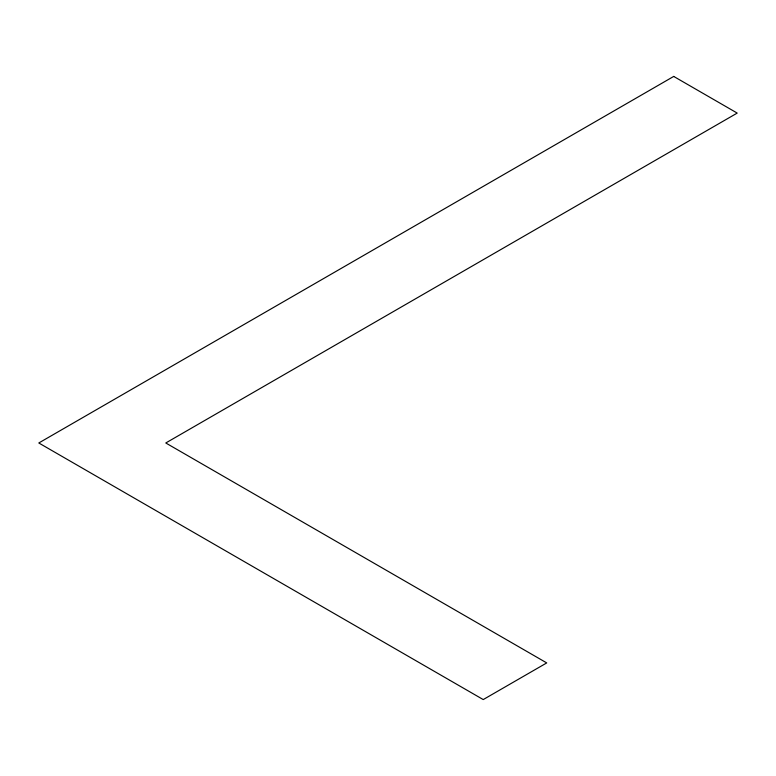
<?xml version="1.0" encoding="UTF-8"?>
<svg xmlns="http://www.w3.org/2000/svg" width="776" height="776" viewBox="0 0 776 776"><rect width="100%" height="100%" fill="white"/><g stroke="black" fill="none" stroke-linecap="round" stroke-linejoin="round"><path stroke-width="1.16" d="M673.713 76.426L38.8 442.98L483.235 699.574L546.731 662.917L165.783 442.98L737.2 113.083L673.713 76.426"/></g></svg>
